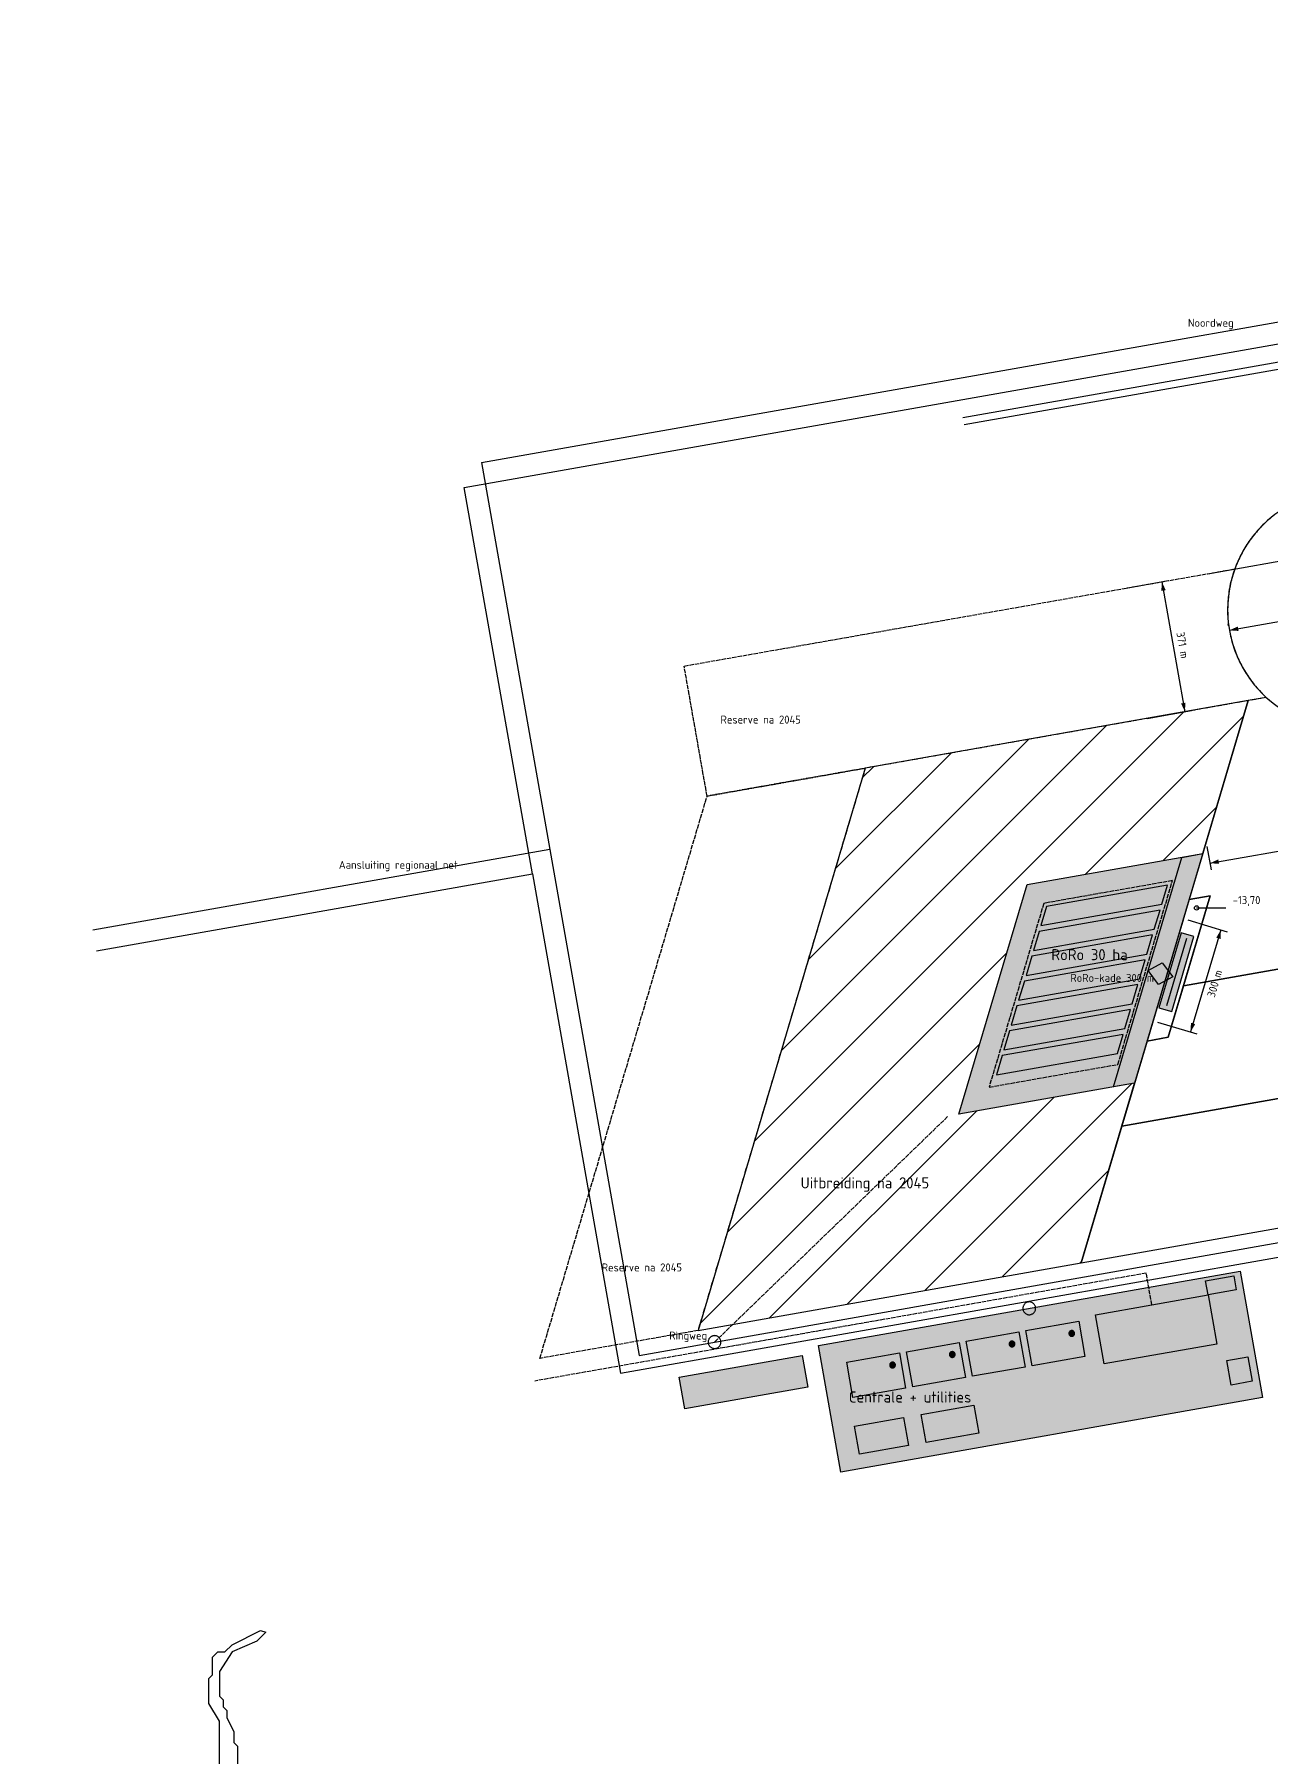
# Model space of a CAD drawing. Header units: metres. Extents: x 284000 to 318000, y 7632000 to 7666000.
# Drawn here: x 291949 to 295428, y 7646533 to 7651377 of the extents above; entities that cross this region are included whole.
import ezdxf
from ezdxf.enums import TextEntityAlignment as Align

# ---------------------------------------------------------------- set-up
doc = ezdxf.new("R2010")
doc.units = ezdxf.units.M
doc.header["$LTSCALE"] = 10
doc.linetypes.add('DASHED', pattern=[1.524, 1.27, -0.254])
for name, color, linetype in [('HV-BAGGER', 5, 'Continuous'), ('HV-CENTRALE', 200, 'Continuous'), ('HV-D-GEBOUW', 8, 'Continuous'), ('HV-D-INSTALLATIE', 211, 'Continuous'), ('HV-D-PARKEER', 112, 'Continuous'), ('HV-D-VERKEER', 9, 'Continuous'), ('HV-DRAAIKOM', 2, 'Continuous'), ('HV-KADE', 7, 'Continuous'), ('HV-KUSTLIJN', 4, 'Continuous'), ('HV-LEIDING', 1, 'Continuous'), ('HV-ONDERGROND', 8, 'Continuous'), ('HV-RESERVE', 9, 'Continuous'), ('HV-RORO', 110, 'Continuous'), ('HV-SCHIP', 3, 'Continuous'), ('HV-SPOOR', 8, 'Continuous'), ('HV-TEKST-02', 7, 'Continuous'), ('HV-TOETS-LIGPLAATS-RORO', 4, 'Continuous'), ('HV-TOETS-WAND-HB-TALUD', 30, 'Continuous'), ('HV-TOETS-WAND-INS-KADE', 30, 'Continuous'), ('HV-WEG', 7, 'Continuous')]:
    doc.layers.add(name, color=color, linetype=linetype)
doc.styles.add('NLCS-ISO', font='NLCS-ISO.ttf')
picture_1 = doc.add_image_def('image1.jpg', size_in_pixel=(3400, 3400))

msp = doc.modelspace()

# ---------------------------------------------------------------- hatches: boundary and pattern name
at = {"layer": 'HV-CENTRALE', "true_color": 0xc77dff, "transparency": 33554534}
h = msp.add_hatch(color=200, dxfattribs=at)
h.dxf.hatch_style = 1
h.paths.add_polyline_path([(295339.9, 7647900.3), (295402.6, 7647544.5), (294216.7, 7647335.4), (294154, 7647691.2)])
at = {"layer": 'HV-D-GEBOUW', "true_color": 0x495057, "transparency": 33554534}
h = msp.add_hatch(color=8, dxfattribs=at)
h.dxf.hatch_style = 1
h.paths.add_polyline_path([(295321.9, 7647886.9), (295328.9, 7647847.4), (295249.8, 7647833.4), (295242.8, 7647873)])
h = msp.add_hatch(color=8, dxfattribs=at)
h.dxf.hatch_style = 1
h.paths.add_polyline_path([(294591.1, 7647523.7), (294605.1, 7647444.6), (294456.8, 7647418.5), (294442.9, 7647497.5)])
h = msp.add_hatch(color=8, dxfattribs=at)
h.dxf.hatch_style = 1
h.paths.add_polyline_path([(294393.5, 7647488.8), (294407.4, 7647409.8), (294269.1, 7647385.4), (294255.1, 7647464.4)])
at = {"layer": 'HV-D-INSTALLATIE', "true_color": 0x7b2cbf, "transparency": 33554534}
h = msp.add_hatch(color=211, dxfattribs=at)
h.dxf.hatch_style = 1
h.paths.add_polyline_path([(295249.8, 7647833.4), (295274.2, 7647695.1), (294957.9, 7647639.3), (294933.6, 7647777.7)])
h = msp.add_hatch(color=211, dxfattribs=at)
h.dxf.hatch_style = 1
h.paths.add_polyline_path([(294885.9, 7647759.1), (294903.3, 7647660.2), (294755.1, 7647634.1), (294737.6, 7647732.9)])
h = msp.add_hatch(color=211, dxfattribs=at)
h.dxf.hatch_style = 1
h.paths.add_polyline_path([(294549.9, 7647699.8), (294567.3, 7647601), (294419.1, 7647574.9), (294401.6, 7647673.7)])
h = msp.add_hatch(color=211, dxfattribs=at)
h.dxf.hatch_style = 1
h.paths.add_polyline_path([(294717.9, 7647729.4), (294735.3, 7647630.6), (294587.1, 7647604.5), (294569.6, 7647703.3)])
h = msp.add_hatch(color=211, dxfattribs=at)
h.dxf.hatch_style = 1
h.paths.add_polyline_path([(294706.3, 7647696.8), (294706.1, 7647697.6), (294705.9, 7647698.3), (294705.6, 7647699.1), (294705.2, 7647699.8), (294704.7, 7647700.4), (294704.2, 7647701), (294703.6, 7647701.5), (294703, 7647702), (294702.3, 7647702.4), (294701.6, 7647702.8), (294700.9, 7647703.1), (294700.1, 7647703.3), (294699.4, 7647703.4), (294698.6, 7647703.5), (294697.8, 7647703.4), (294697, 7647703.3), (294696.2, 7647703.2), (294695.5, 7647702.9), (294694.8, 7647702.6), (294694.1, 7647702.2), (294693.4, 7647701.8), (294692.8, 7647701.2), (294692.3, 7647700.7), (294691.8, 7647700), (294691.4, 7647699.4), (294691.1, 7647698.7), (294690.8, 7647697.9), (294690.6, 7647697.2), (294690.4, 7647696.4), (294690.4, 7647695.6), (294690.4, 7647694.8), (294690.5, 7647694), (294690.7, 7647693.3), (294690.9, 7647692.5), (294691.2, 7647691.8), (294691.6, 7647691.1), (294692.1, 7647690.5), (294692.6, 7647689.9), (294693.2, 7647689.3), (294693.8, 7647688.9), (294694.5, 7647688.4), (294695.2, 7647688.1), (294695.9, 7647687.8), (294696.7, 7647687.6), (294697.4, 7647687.5), (294698.2, 7647687.4), (294699, 7647687.4), (294699.8, 7647687.5), (294700.6, 7647687.7), (294701.3, 7647688), (294702, 7647688.3), (294702.7, 7647688.7), (294703.4, 7647689.1), (294704, 7647689.6), (294704.5, 7647690.2), (294705, 7647690.8), (294705.4, 7647691.5), (294705.7, 7647692.2), (294706, 7647692.9), (294706.2, 7647693.7), (294706.4, 7647694.5), (294706.4, 7647695.3), (294706.4, 7647696)])
h = msp.add_hatch(color=211, dxfattribs=at)
h.dxf.hatch_style = 1
h.paths.add_polyline_path([(294874.3, 7647726.5), (294874.1, 7647727.2), (294873.9, 7647728), (294873.6, 7647728.7), (294873.2, 7647729.4), (294872.7, 7647730), (294872.2, 7647730.6), (294871.6, 7647731.2), (294871, 7647731.6), (294870.3, 7647732.1), (294869.6, 7647732.4), (294868.9, 7647732.7), (294868.1, 7647732.9), (294867.4, 7647733), (294866.6, 7647733.1), (294865.8, 7647733.1), (294865, 7647733), (294864.2, 7647732.8), (294863.5, 7647732.5), (294862.8, 7647732.2), (294862.1, 7647731.8), (294861.4, 7647731.4), (294860.9, 7647730.9), (294860.3, 7647730.3), (294859.8, 7647729.7), (294859.4, 7647729), (294859.1, 7647728.3), (294858.8, 7647727.6), (294858.6, 7647726.8), (294858.4, 7647726), (294858.4, 7647725.2), (294858.4, 7647724.4), (294858.5, 7647723.7), (294858.7, 7647722.9), (294858.9, 7647722.2), (294859.2, 7647721.4), (294859.6, 7647720.7), (294860.1, 7647720.1), (294860.6, 7647719.5), (294861.2, 7647719), (294861.8, 7647718.5), (294862.5, 7647718.1), (294863.2, 7647717.7), (294863.9, 7647717.4), (294864.7, 7647717.2), (294865.4, 7647717.1), (294866.2, 7647717), (294867, 7647717.1), (294867.8, 7647717.2), (294868.6, 7647717.3), (294869.3, 7647717.6), (294870, 7647717.9), (294870.7, 7647718.3), (294871.4, 7647718.7), (294872, 7647719.3), (294872.5, 7647719.8), (294873, 7647720.5), (294873.4, 7647721.1), (294873.8, 7647721.8), (294874, 7647722.6), (294874.2, 7647723.3), (294874.4, 7647724.1), (294874.4, 7647724.9), (294874.4, 7647725.7)])
h = msp.add_hatch(color=211, dxfattribs=at)
h.dxf.hatch_style = 1
h.paths.add_polyline_path([(294381.9, 7647670.2), (294399.3, 7647571.4), (294251.1, 7647545.2), (294233.6, 7647644.1)])
h = msp.add_hatch(color=211, dxfattribs=at)
h.dxf.hatch_style = 1
h.paths.add_polyline_path([(294538.3, 7647667.2), (294538.1, 7647668), (294537.9, 7647668.7), (294537.6, 7647669.4), (294537.2, 7647670.1), (294536.7, 7647670.8), (294536.2, 7647671.4), (294535.6, 7647671.9), (294535, 7647672.4), (294534.3, 7647672.8), (294533.6, 7647673.2), (294532.9, 7647673.4), (294532.1, 7647673.7), (294531.4, 7647673.8), (294530.6, 7647673.8), (294529.8, 7647673.8), (294529, 7647673.7), (294528.2, 7647673.5), (294527.5, 7647673.3), (294526.8, 7647673), (294526.1, 7647672.6), (294525.4, 7647672.1), (294524.8, 7647671.6), (294524.3, 7647671), (294523.8, 7647670.4), (294523.4, 7647669.8), (294523, 7647669), (294522.8, 7647668.3), (294522.6, 7647667.6), (294522.4, 7647666.8), (294522.4, 7647666), (294522.4, 7647665.2), (294522.5, 7647664.4), (294522.7, 7647663.7), (294522.9, 7647662.9), (294523.2, 7647662.2), (294523.6, 7647661.5), (294524.1, 7647660.9), (294524.6, 7647660.3), (294525.2, 7647659.7), (294525.8, 7647659.2), (294526.5, 7647658.8), (294527.2, 7647658.5), (294527.9, 7647658.2), (294528.7, 7647658), (294529.4, 7647657.8), (294530.2, 7647657.8), (294531, 7647657.8), (294531.8, 7647657.9), (294532.6, 7647658.1), (294533.3, 7647658.3), (294534, 7647658.7), (294534.7, 7647659), (294535.4, 7647659.5), (294535.9, 7647660), (294536.5, 7647660.6), (294537, 7647661.2), (294537.4, 7647661.9), (294537.7, 7647662.6), (294538, 7647663.3), (294538.2, 7647664.1), (294538.4, 7647664.9), (294538.4, 7647665.6), (294538.4, 7647666.4)])
h = msp.add_hatch(color=211, dxfattribs=at)
h.dxf.hatch_style = 1
h.paths.add_polyline_path([(295362, 7647659.6), (295374.2, 7647590.4), (295314.9, 7647580), (295302.7, 7647649.1)])
h = msp.add_hatch(color=211, dxfattribs=at)
h.dxf.hatch_style = 1
h.paths.add_polyline_path([(294370.3, 7647637.6), (294370.1, 7647638.4), (294369.9, 7647639.1), (294369.6, 7647639.8), (294369.2, 7647640.5), (294368.7, 7647641.1), (294368.2, 7647641.7), (294367.6, 7647642.3), (294367, 7647642.8), (294366.3, 7647643.2), (294365.6, 7647643.5), (294364.9, 7647643.8), (294364.1, 7647644), (294363.4, 7647644.2), (294362.6, 7647644.2), (294361.8, 7647644.2), (294361, 7647644.1), (294360.2, 7647643.9), (294359.5, 7647643.7), (294358.8, 7647643.4), (294358.1, 7647643), (294357.4, 7647642.5), (294356.8, 7647642), (294356.3, 7647641.4), (294355.8, 7647640.8), (294355.4, 7647640.1), (294355, 7647639.4), (294354.8, 7647638.7), (294354.6, 7647637.9), (294354.4, 7647637.2), (294354.4, 7647636.4), (294354.4, 7647635.6), (294354.5, 7647634.8), (294354.7, 7647634), (294354.9, 7647633.3), (294355.2, 7647632.6), (294355.6, 7647631.9), (294356.1, 7647631.2), (294356.6, 7647630.6), (294357.2, 7647630.1), (294357.8, 7647629.6), (294358.5, 7647629.2), (294359.2, 7647628.8), (294359.9, 7647628.6), (294360.7, 7647628.4), (294361.4, 7647628.2), (294362.2, 7647628.2), (294363, 7647628.2), (294363.8, 7647628.3), (294364.6, 7647628.5), (294365.3, 7647628.7), (294366, 7647629), (294366.7, 7647629.4), (294367.4, 7647629.9), (294367.9, 7647630.4), (294368.5, 7647631), (294369, 7647631.6), (294369.4, 7647632.3), (294369.7, 7647633), (294370, 7647633.7), (294370.2, 7647634.5), (294370.4, 7647635.2), (294370.4, 7647636), (294370.4, 7647636.8)])
at = {"layer": 'HV-D-PARKEER', "true_color": 0x2d6a4f, "transparency": 33554534}
h = msp.add_hatch(color=112, dxfattribs=at)
h.dxf.hatch_style = 1
h.paths.add_polyline_path([(295119.4, 7648931.5), (295135.4, 7648985.3), (294795.5, 7648925.4), (294779.5, 7648871.6)])
h = msp.add_hatch(color=112, dxfattribs=at)
h.dxf.hatch_style = 1
h.paths.add_polyline_path([(295098.6, 7648861.6), (295114.6, 7648915.4), (294774.7, 7648855.5), (294758.7, 7648801.7)])
h = msp.add_hatch(color=112, dxfattribs=at)
h.dxf.hatch_style = 1
h.paths.add_polyline_path([(295077.8, 7648791.7), (295093.8, 7648845.5), (294753.9, 7648785.6), (294737.9, 7648731.8)])
h = msp.add_hatch(color=112, dxfattribs=at)
h.dxf.hatch_style = 1
h.paths.add_polyline_path([(295057, 7648721.8), (295073, 7648775.6), (294733.1, 7648715.7), (294717.1, 7648661.9)])
h = msp.add_hatch(color=112, dxfattribs=at)
h.dxf.hatch_style = 1
h.paths.add_polyline_path([(295036.3, 7648651.9), (295052.3, 7648705.7), (294712.3, 7648645.8), (294696.4, 7648592)])
h = msp.add_hatch(color=112, dxfattribs=at)
h.dxf.hatch_style = 1
h.paths.add_polyline_path([(295015.5, 7648582), (295031.5, 7648635.8), (294691.6, 7648575.9), (294675.6, 7648522.1)])
h = msp.add_hatch(color=112, dxfattribs=at)
h.dxf.hatch_style = 1
h.paths.add_polyline_path([(294994.7, 7648512.1), (295010.7, 7648565.9), (294670.8, 7648506), (294654.8, 7648452.2)])
h = msp.add_hatch(color=112, dxfattribs=at)
h.dxf.hatch_style = 1
h.paths.add_polyline_path([(294108.1, 7647662.7), (294123.8, 7647573.7), (293777.9, 7647512.7), (293762.2, 7647601.7)])
at = {"layer": 'HV-D-VERKEER', "true_color": 0xe9ecef, "transparency": 33554534}
h = msp.add_hatch(color=9, dxfattribs=at)
h.dxf.hatch_style = 1
h.paths.add_polyline_path([(295175.6, 7649063.5), (295234.9, 7649073.9), (295042.9, 7648428.7), (294983.6, 7648418.3)])
at = {"layer": 'HV-RESERVE'}
h = msp.add_hatch(dxfattribs=at)
h.set_pattern_fill('ANSI31', color=9, scale=40)
h.paths.add_polyline_path([(295362.8, 7649504.1), (294285.6, 7649314.2), (293815.4, 7647733.3), (294892.6, 7647923.3), (295042.9, 7648428.7), (294548.8, 7648341.6), (294740.7, 7648986.8), (295234.9, 7649073.9)])
at = {"layer": 'HV-RORO', "true_color": 0x06d6a0, "transparency": 33554534}
h = msp.add_hatch(color=110, dxfattribs=at)
h.dxf.hatch_style = 1
h.paths.add_polyline_path([(294740.7, 7648986.8), (295234.9, 7649073.9), (295042.9, 7648428.7), (294548.8, 7648341.6)])
h = msp.add_hatch(color=110, dxfattribs=at)
h.dxf.hatch_style = 1
h.paths.add_polyline_path([(295121.1, 7648767), (295150.5, 7648727.4), (295110.4, 7648706.1), (295081, 7648745.7)])
at = {"layer": 'HV-SCHIP', "true_color": 0x80ffdb, "transparency": 33554534}
h = msp.add_hatch(color=3, dxfattribs=at)
h.dxf.hatch_style = 1
h.paths.add_polyline_path([(295173.9, 7648851.5), (295111.2, 7648640.8), (295147.4, 7648630), (295210, 7648840.8)])

# ---------------------------------------------------------------- linework, layer by layer
at = {"layer": 'HV-BAGGER'}
msp.add_lwpolyline([(295896.4, 7649975.3, 3.297039), (295936.9, 7649605.3), (297092.2, 7649809), (297027.8, 7650174.7), (295896.4, 7649975.3)], format="xyb", dxfattribs=at)
at = {"layer": 'HV-BAGGER', "linetype": 'DASHED'}
msp.add_lwpolyline([(295413.4, 7649513), (295362.8, 7649504.1), (293840.9, 7649235.7), (293776.4, 7649601.4), (295324.9, 7649874.4), (295324.9, 7649874.4)], dxfattribs=at)
at = {"layer": 'HV-BAGGER'}
msp.add_lwpolyline([(295413.4, 7649513), (295362.8, 7649504.1), (295196.5, 7648944.9), (295255.8, 7648955.4), (295180.6, 7648702.6), (295753.8, 7648803.7), (295995.3, 7649615.6), (295936.9, 7649605.3)], dxfattribs=at)
at = {"layer": 'HV-BAGGER', "linetype": 'DASHED'}
msp.add_lwpolyline([(293840.9, 7649235.7), (294285.6, 7649314.2), (293815.4, 7647733.3), (293370.7, 7647654.9), (293840.9, 7649235.7)], close=True, dxfattribs=at)
at = {"layer": 'HV-BAGGER'}
for points in [[(295078.1, 7648547), (295137.4, 7648557.5), (295255.8, 7648955.4), (295196.5, 7648944.9), (295078.1, 7648547)], [(295180.6, 7648702.6), (295137.4, 7648557.5), (295078.1, 7648547), (295006.9, 7648307.7), (295639.4, 7648419.3), (295753.8, 7648803.7), (295180.6, 7648702.6)], [(295006.9, 7648307.7), (294892.6, 7647923.3), (295525.1, 7648034.8), (295639.4, 7648419.3), (295006.9, 7648307.7)]]:
    msp.add_lwpolyline(points, close=True, dxfattribs=at)
at = {"layer": 'HV-CENTRALE'}
msp.add_lwpolyline([(295339.9, 7647900.3), (295402.6, 7647544.5), (294216.7, 7647335.4), (294154, 7647691.2), (295339.9, 7647900.3)], close=True, dxfattribs=at)
at = {"layer": 'HV-D-GEBOUW'}
for points in [[(295321.9, 7647886.9), (295328.9, 7647847.4), (295249.8, 7647833.4), (295242.8, 7647873), (295321.9, 7647886.9)], [(294591.1, 7647523.7), (294605.1, 7647444.6), (294456.8, 7647418.5), (294442.9, 7647497.5), (294591.1, 7647523.7)], [(294393.5, 7647488.8), (294407.4, 7647409.8), (294269.1, 7647385.4), (294255.1, 7647464.4), (294393.5, 7647488.8)]]:
    msp.add_lwpolyline(points, close=True, dxfattribs=at)
at = {"layer": 'HV-D-INSTALLATIE'}
for points in [[(295249.8, 7647833.4), (295274.2, 7647695.1), (294957.9, 7647639.3), (294933.6, 7647777.7), (295249.8, 7647833.4)], [(294885.9, 7647759.1), (294903.3, 7647660.2), (294755.1, 7647634.1), (294737.6, 7647732.9), (294885.9, 7647759.1)], [(294549.9, 7647699.8), (294567.3, 7647601), (294419.1, 7647574.9), (294401.6, 7647673.7), (294549.9, 7647699.8)], [(294717.9, 7647729.4), (294735.3, 7647630.6), (294587.1, 7647604.5), (294569.6, 7647703.3), (294717.9, 7647729.4)], [(294706.3, 7647696.8), (294706.1, 7647697.6), (294705.9, 7647698.3), (294705.6, 7647699.1), (294705.2, 7647699.8), (294704.7, 7647700.4), (294704.2, 7647701), (294703.6, 7647701.5), (294703, 7647702), (294702.3, 7647702.4), (294701.6, 7647702.8), (294700.9, 7647703.1), (294700.1, 7647703.3), (294699.4, 7647703.4), (294698.6, 7647703.5), (294697.8, 7647703.4), (294697, 7647703.3), (294696.2, 7647703.2), (294695.5, 7647702.9), (294694.8, 7647702.6), (294694.1, 7647702.2), (294693.4, 7647701.8), (294692.8, 7647701.2), (294692.3, 7647700.7), (294691.8, 7647700), (294691.4, 7647699.4), (294691.1, 7647698.7), (294690.8, 7647697.9), (294690.6, 7647697.2), (294690.4, 7647696.4), (294690.4, 7647695.6), (294690.4, 7647694.8), (294690.5, 7647694), (294690.7, 7647693.3), (294690.9, 7647692.5), (294691.2, 7647691.8), (294691.6, 7647691.1), (294692.1, 7647690.5), (294692.6, 7647689.9), (294693.2, 7647689.3), (294693.8, 7647688.9), (294694.5, 7647688.4), (294695.2, 7647688.1), (294695.9, 7647687.8), (294696.7, 7647687.6), (294697.4, 7647687.5), (294698.2, 7647687.4), (294699, 7647687.4), (294699.8, 7647687.5), (294700.6, 7647687.7), (294701.3, 7647688), (294702, 7647688.3), (294702.7, 7647688.7), (294703.4, 7647689.1), (294704, 7647689.6), (294704.5, 7647690.2), (294705, 7647690.8), (294705.4, 7647691.5), (294705.7, 7647692.2), (294706, 7647692.9), (294706.2, 7647693.7), (294706.4, 7647694.5), (294706.4, 7647695.3), (294706.4, 7647696), (294706.3, 7647696.8)], [(294874.3, 7647726.5), (294874.1, 7647727.2), (294873.9, 7647728), (294873.6, 7647728.7), (294873.2, 7647729.4), (294872.7, 7647730), (294872.2, 7647730.6), (294871.6, 7647731.2), (294871, 7647731.6), (294870.3, 7647732.1), (294869.6, 7647732.4), (294868.9, 7647732.7), (294868.1, 7647732.9), (294867.4, 7647733), (294866.6, 7647733.1), (294865.8, 7647733.1), (294865, 7647733), (294864.2, 7647732.8), (294863.5, 7647732.5), (294862.8, 7647732.2), (294862.1, 7647731.8), (294861.4, 7647731.4), (294860.9, 7647730.9), (294860.3, 7647730.3), (294859.8, 7647729.7), (294859.4, 7647729), (294859.1, 7647728.3), (294858.8, 7647727.6), (294858.6, 7647726.8), (294858.4, 7647726), (294858.4, 7647725.2), (294858.4, 7647724.4), (294858.5, 7647723.7), (294858.7, 7647722.9), (294858.9, 7647722.2), (294859.2, 7647721.4), (294859.6, 7647720.7), (294860.1, 7647720.1), (294860.6, 7647719.5), (294861.2, 7647719), (294861.8, 7647718.5), (294862.5, 7647718.1), (294863.2, 7647717.7), (294863.9, 7647717.4), (294864.7, 7647717.2), (294865.4, 7647717.1), (294866.2, 7647717), (294867, 7647717.1), (294867.8, 7647717.2), (294868.6, 7647717.3), (294869.3, 7647717.6), (294870, 7647717.9), (294870.7, 7647718.3), (294871.4, 7647718.7), (294872, 7647719.3), (294872.5, 7647719.8), (294873, 7647720.5), (294873.4, 7647721.1), (294873.8, 7647721.8), (294874, 7647722.6), (294874.2, 7647723.3), (294874.4, 7647724.1), (294874.4, 7647724.9), (294874.4, 7647725.7), (294874.3, 7647726.5)], [(294381.9, 7647670.2), (294399.3, 7647571.4), (294251.1, 7647545.2), (294233.6, 7647644.1), (294381.9, 7647670.2)], [(294538.3, 7647667.2), (294538.1, 7647668), (294537.9, 7647668.7), (294537.6, 7647669.4), (294537.2, 7647670.1), (294536.7, 7647670.8), (294536.2, 7647671.4), (294535.6, 7647671.9), (294535, 7647672.4), (294534.3, 7647672.8), (294533.6, 7647673.2), (294532.9, 7647673.4), (294532.1, 7647673.7), (294531.4, 7647673.8), (294530.6, 7647673.8), (294529.8, 7647673.8), (294529, 7647673.7), (294528.2, 7647673.5), (294527.5, 7647673.3), (294526.8, 7647673), (294526.1, 7647672.6), (294525.4, 7647672.1), (294524.8, 7647671.6), (294524.3, 7647671), (294523.8, 7647670.4), (294523.4, 7647669.8), (294523, 7647669), (294522.8, 7647668.3), (294522.6, 7647667.6), (294522.4, 7647666.8), (294522.4, 7647666), (294522.4, 7647665.2), (294522.5, 7647664.4), (294522.7, 7647663.7), (294522.9, 7647662.9), (294523.2, 7647662.2), (294523.6, 7647661.5), (294524.1, 7647660.9), (294524.6, 7647660.3), (294525.2, 7647659.7), (294525.8, 7647659.2), (294526.5, 7647658.8), (294527.2, 7647658.5), (294527.9, 7647658.2), (294528.7, 7647658), (294529.4, 7647657.8), (294530.2, 7647657.8), (294531, 7647657.8), (294531.8, 7647657.9), (294532.6, 7647658.1), (294533.3, 7647658.3), (294534, 7647658.7), (294534.7, 7647659), (294535.4, 7647659.5), (294535.9, 7647660), (294536.5, 7647660.6), (294537, 7647661.2), (294537.4, 7647661.9), (294537.7, 7647662.6), (294538, 7647663.3), (294538.2, 7647664.1), (294538.4, 7647664.9), (294538.4, 7647665.6), (294538.4, 7647666.4), (294538.3, 7647667.2)], [(295362, 7647659.6), (295374.2, 7647590.4), (295314.9, 7647580), (295302.7, 7647649.1), (295362, 7647659.6)], [(294370.3, 7647637.6), (294370.1, 7647638.4), (294369.9, 7647639.1), (294369.6, 7647639.8), (294369.2, 7647640.5), (294368.7, 7647641.1), (294368.2, 7647641.7), (294367.6, 7647642.3), (294367, 7647642.8), (294366.3, 7647643.2), (294365.6, 7647643.5), (294364.9, 7647643.8), (294364.1, 7647644), (294363.4, 7647644.2), (294362.6, 7647644.2), (294361.8, 7647644.2), (294361, 7647644.1), (294360.2, 7647643.9), (294359.5, 7647643.7), (294358.8, 7647643.4), (294358.1, 7647643), (294357.4, 7647642.5), (294356.8, 7647642), (294356.3, 7647641.4), (294355.8, 7647640.8), (294355.4, 7647640.1), (294355, 7647639.4), (294354.8, 7647638.7), (294354.6, 7647637.9), (294354.4, 7647637.2), (294354.4, 7647636.4), (294354.4, 7647635.6), (294354.5, 7647634.8), (294354.7, 7647634), (294354.9, 7647633.3), (294355.2, 7647632.6), (294355.6, 7647631.9), (294356.1, 7647631.2), (294356.6, 7647630.6), (294357.2, 7647630.1), (294357.8, 7647629.6), (294358.5, 7647629.2), (294359.2, 7647628.8), (294359.9, 7647628.6), (294360.7, 7647628.4), (294361.4, 7647628.2), (294362.2, 7647628.2), (294363, 7647628.2), (294363.8, 7647628.3), (294364.6, 7647628.5), (294365.3, 7647628.7), (294366, 7647629), (294366.7, 7647629.4), (294367.4, 7647629.9), (294367.9, 7647630.4), (294368.5, 7647631), (294369, 7647631.6), (294369.4, 7647632.3), (294369.7, 7647633), (294370, 7647633.7), (294370.2, 7647634.5), (294370.4, 7647635.2), (294370.4, 7647636), (294370.4, 7647636.8), (294370.3, 7647637.6)]]:
    msp.add_lwpolyline(points, close=True, dxfattribs=at)
at = {"layer": 'HV-D-PARKEER'}
for points in [[(295119.4, 7648931.5), (295135.4, 7648985.3), (294795.5, 7648925.4), (294779.5, 7648871.6), (295119.4, 7648931.5)], [(295098.6, 7648861.6), (295114.6, 7648915.4), (294774.7, 7648855.5), (294758.7, 7648801.7), (295098.6, 7648861.6)], [(295077.8, 7648791.7), (295093.8, 7648845.5), (294753.9, 7648785.6), (294737.9, 7648731.8), (295077.8, 7648791.7)], [(295057, 7648721.8), (295073, 7648775.6), (294733.1, 7648715.7), (294717.1, 7648661.9), (295057, 7648721.8)], [(295036.3, 7648651.9), (295052.3, 7648705.7), (294712.3, 7648645.8), (294696.4, 7648592), (295036.3, 7648651.9)], [(295015.5, 7648582), (295031.5, 7648635.8), (294691.6, 7648575.9), (294675.6, 7648522.1), (295015.5, 7648582)], [(294994.7, 7648512.1), (295010.7, 7648565.9), (294670.8, 7648506), (294654.8, 7648452.2), (294994.7, 7648512.1)], [(294108.1, 7647662.7), (294123.8, 7647573.7), (293777.9, 7647512.7), (293762.2, 7647601.7), (294108.1, 7647662.7)]]:
    msp.add_lwpolyline(points, close=True, dxfattribs=at)
at = {"layer": 'HV-D-VERKEER'}
msp.add_lwpolyline([(295175.6, 7649063.5), (295234.9, 7649073.9), (295042.9, 7648428.7), (294983.6, 7648418.3), (295175.6, 7649063.5)], close=True, dxfattribs=at)
at = {"layer": 'HV-DRAAIKOM'}
msp.add_lwpolyline([(295428.6, 7650020.1), (295424.4, 7650016.6), (295420.2, 7650013), (295416.1, 7650009.4), (295412.1, 7650005.7), (295408.1, 7650001.9), (295404.2, 7649998.1), (295400.3, 7649994.2), (295396.5, 7649990.3), (295392.8, 7649986.3), (295389.1, 7649982.2), (295385.5, 7649978.1), (295381.9, 7649973.9), (295378.5, 7649969.6), (295375.1, 7649965.3), (295371.8, 7649961), (295368.5, 7649956.6), (295365.3, 7649952.1), (295362.2, 7649947.6), (295359.2, 7649943), (295356.2, 7649938.4), (295353.3, 7649933.7), (295350.5, 7649929), (295347.8, 7649924.3), (295345.2, 7649919.5), (295342.6, 7649914.6), (295340.1, 7649909.8), (295337.7, 7649904.8), (295335.4, 7649899.9), (295333.1, 7649894.9), (295330.9, 7649889.8), (295328.9, 7649884.8), (295326.9, 7649879.7), (295324.9, 7649874.5), (295323.1, 7649869.4), (295321.4, 7649864.2), (295319.7, 7649858.9), (295318.1, 7649853.7), (295316.6, 7649848.4), (295315.2, 7649843.1), (295313.9, 7649837.8), (295312.7, 7649832.5), (295311.5, 7649827.1), (295310.5, 7649821.7), (295309.5, 7649816.3), (295308.6, 7649810.9), (295307.9, 7649805.5), (295307.2, 7649800.1), (295306.5, 7649794.6), (295306, 7649789.2), (295305.6, 7649783.7), (295305.2, 7649778.2), (295305, 7649772.7), (295304.8, 7649767.3), (295304.7, 7649761.8), (295304.8, 7649756.3), (295304.9, 7649750.8), (295305.1, 7649745.3), (295305.3, 7649739.9), (295305.7, 7649734.4), (295306.2, 7649728.9), (295306.7, 7649723.5), (295307.4, 7649718), (295308.1, 7649712.6), (295308.9, 7649707.2), (295309.8, 7649701.8), (295310.8, 7649696.4), (295311.9, 7649691), (295313.1, 7649685.7), (295314.3, 7649680.3), (295315.7, 7649675), (295317.1, 7649669.7), (295318.6, 7649664.5), (295320.2, 7649659.2), (295321.9, 7649654), (295323.7, 7649648.8), (295325.6, 7649643.7), (295327.5, 7649638.5), (295329.5, 7649633.4), (295331.7, 7649628.4), (295333.9, 7649623.4), (295336.1, 7649618.4), (295338.5, 7649613.4), (295340.9, 7649608.5), (295343.4, 7649603.7), (295346, 7649598.8), (295348.7, 7649594), (295351.5, 7649589.3), (295354.3, 7649584.6), (295357.2, 7649580), (295360.2, 7649575.4), (295363.2, 7649570.8), (295366.4, 7649566.3), (295369.6, 7649561.9), (295372.9, 7649557.5), (295376.2, 7649553.1), (295379.6, 7649548.8), (295383.1, 7649544.6), (295386.7, 7649540.5), (295390.3, 7649536.3), (295394, 7649532.3), (295397.8, 7649528.3), (295401.6, 7649524.4), (295405.5, 7649520.5), (295409.4, 7649516.7), (295413.4, 7649513), (295417.5, 7649509.3), (295421.6, 7649505.7), (295425.8, 7649502.2), (295430.1, 7649498.7)], dxfattribs=at)
at = {"layer": 'HV-KADE'}
msp.add_lwpolyline([(295180.5, 7648891.1), (295095.1, 7648604)], dxfattribs=at)
at = {"layer": 'HV-KUSTLIJN'}
msp.add_lwpolyline([(292470, 7646505), (292470, 7646635), (292440, 7646685), (292440, 7646755), (292450, 7646765), (292450, 7646815), (292465, 7646830), (292485, 7646830), (292505, 7646850), (292585, 7646890), (292600, 7646885), (292575, 7646860), (292505, 7646830), (292470, 7646775), (292470, 7646705), (292480, 7646695), (292480, 7646675), (292490, 7646665), (292490, 7646645), (292510, 7646605), (292510, 7646575), (292520, 7646565), (292520, 7646505)], dxfattribs=at)
at = {"layer": 'HV-LEIDING', "linetype": 'DASHED'}
msp.add_lwpolyline([(295091.7, 7647805.5), (295076, 7647894.5), (293356.4, 7647591.3)], dxfattribs=at)
at = {"layer": 'HV-RESERVE'}
msp.add_lwpolyline([(295362.8, 7649504.1), (294285.6, 7649314.2), (293815.4, 7647733.3), (294892.6, 7647923.3), (295042.9, 7648428.7), (294548.8, 7648341.6), (294740.7, 7648986.8), (295234.9, 7649073.9), (295362.8, 7649504.1)], close=True, dxfattribs=at)
at = {"layer": 'HV-RORO'}
for points in [[(294740.7, 7648986.8), (295234.9, 7649073.9), (295042.9, 7648428.7), (294548.8, 7648341.6), (294740.7, 7648986.8)], [(295121.1, 7648767), (295150.5, 7648727.4), (295110.4, 7648706.1), (295081, 7648745.7), (295121.1, 7648767)]]:
    msp.add_lwpolyline(points, close=True, dxfattribs=at)
at = {"layer": 'HV-SCHIP'}
msp.add_lwpolyline([(295173.9, 7648851.5), (295111.2, 7648640.8), (295147.4, 7648630), (295210, 7648840.8), (295173.9, 7648851.5)], close=True, dxfattribs=at)
at = {"layer": 'HV-SPOOR'}
for points in [[(292124.2, 7648800.6), (293349.7, 7649016.7), (293158, 7650103.7), (296478.5, 7650689.2)], [(294560.1, 7650300), (295943.7, 7650544)], [(294563.6, 7650280.3), (295947.2, 7650524.2)], [(293349.7, 7649016.7), (293597.1, 7647613.3), (295830.5, 7648007.2), (295866, 7648094.9)]]:
    msp.add_lwpolyline(points, dxfattribs=at)
at = {"layer": 'HV-TEKST-02'}
for p, q in [((295014.2, 7649819.6), (295138.5, 7649841.6)), ((295120, 7649838.3), (295184.5, 7649472.7)), ((295309.8, 7649701.9), (295969.6, 7649818.2)), ((295307.6, 7649714.1), (295306.5, 7649720.3)), ((295078.6, 7649454), (295203, 7649475.9)), ((295254.9, 7649047.1), (295887.4, 7649158.6)), ((295246.6, 7649093.9), (295258.1, 7649028.7)), ((295217.5, 7648921.3), (295299.7, 7648921.3)), ((295192.5, 7648887.6), (295303.9, 7648854.4)), ((295285.9, 7648859.8), (295200.5, 7648572.6)), ((295107.1, 7648600.4), (295218.5, 7648567.3))]:
    msp.add_line(p, q, dxfattribs=at)
msp.add_circle((295217.5, 7648921.3), 6.25, dxfattribs=at)
for points in [[(295120, 7649838.3), (295130.5, 7649814.8), (295118.2, 7649812.6)], [(295309.7, 7649701.9), (295333.2, 7649712.4), (295335.4, 7649700)], [(295184.5, 7649472.7), (295186.3, 7649498.4), (295174, 7649496.2)], [(295254.9, 7649047.1), (295278.4, 7649057.6), (295280.6, 7649045.3)], [(295285.9, 7648859.8), (295284.8, 7648834), (295272.8, 7648837.6)], [(295200.5, 7648572.6), (295213.6, 7648594.8), (295201.6, 7648598.4)]]:
    msp.add_solid(points, dxfattribs=at)
at = {"layer": 'HV-TOETS-LIGPLAATS-RORO'}
msp.add_line((295188.8, 7648835.6), (295132.4, 7648645.9), dxfattribs=at)
at = {"layer": 'HV-TOETS-WAND-HB-TALUD'}
msp.add_line((295248.9, 7649861), (295990.1, 7649991.7), dxfattribs=at)
at = {"layer": 'HV-TOETS-WAND-INS-KADE'}
msp.add_line((295362.8, 7649504.1), (294892.6, 7647923.3), dxfattribs=at)
at = {"layer": 'HV-WEG'}
for points in [[(293206.8, 7650173.5), (297308.1, 7650896.6)], [(293206.8, 7650173.5), (293649.4, 7647663.3), (296436.3, 7648154.7)], [(292113.8, 7648859.9), (293398.5, 7649086.4)]]:
    msp.add_lwpolyline(points, dxfattribs=at)
at = {"layer": 'HV-WEG', "linetype": 'DASHED'}
for points in [[(294787.7, 7648934.2), (294634, 7648417.5), (294996, 7648481.4), (295149.7, 7648998), (294787.7, 7648934.2)], [(293861.9, 7647700.8), (294519.2, 7648336.4)]]:
    msp.add_lwpolyline(points, dxfattribs=at)
at = {"layer": 'HV-WEG'}
for points in [[(294764.7, 7647798.8), (294764.3, 7647800.6), (294763.7, 7647802.2), (294763, 7647803.8), (294762.1, 7647805.4), (294761.1, 7647806.8), (294760, 7647808.2), (294758.7, 7647809.4), (294757.3, 7647810.5), (294755.8, 7647811.4), (294754.2, 7647812.2), (294752.6, 7647812.8), (294750.9, 7647813.3), (294749.1, 7647813.6), (294747.3, 7647813.7), (294745.6, 7647813.7), (294743.8, 7647813.4), (294742.1, 7647813), (294740.4, 7647812.5), (294738.8, 7647811.8), (294737.3, 7647810.9), (294735.8, 7647809.9), (294734.5, 7647808.7), (294733.3, 7647807.4), (294732.2, 7647806), (294731.3, 7647804.5), (294730.5, 7647803), (294729.8, 7647801.3), (294729.4, 7647799.6), (294729.1, 7647797.9), (294729, 7647796.1), (294729, 7647794.3), (294729.2, 7647792.6), (294729.6, 7647790.9), (294730.2, 7647789.2), (294730.9, 7647787.6), (294731.8, 7647786), (294732.8, 7647784.6), (294734, 7647783.3), (294735.2, 7647782), (294736.6, 7647781), (294738.1, 7647780), (294739.7, 7647779.2), (294741.4, 7647778.6), (294743.1, 7647778.1), (294744.8, 7647777.8), (294746.6, 7647777.7), (294748.3, 7647777.8), (294750.1, 7647778), (294751.8, 7647778.4), (294753.5, 7647778.9), (294755.1, 7647779.7), (294756.6, 7647780.5), (294758.1, 7647781.5), (294759.4, 7647782.7), (294760.6, 7647784), (294761.7, 7647785.4), (294762.6, 7647786.9), (294763.4, 7647788.5), (294764.1, 7647790.1), (294764.5, 7647791.8), (294764.8, 7647793.6), (294764.9, 7647795.3), (294764.9, 7647797.1), (294764.7, 7647798.8)], [(293879.6, 7647703.9), (293879.2, 7647705.6), (293878.7, 7647707.3), (293877.9, 7647708.9), (293877.1, 7647710.5), (293876.1, 7647711.9), (293874.9, 7647713.2), (293873.6, 7647714.4), (293872.2, 7647715.5), (293870.7, 7647716.5), (293869.1, 7647717.3), (293867.5, 7647717.9), (293865.8, 7647718.4), (293864, 7647718.7), (293862.3, 7647718.8), (293860.5, 7647718.7), (293858.8, 7647718.5), (293857, 7647718.1), (293855.4, 7647717.6), (293853.8, 7647716.8), (293852.2, 7647716), (293850.8, 7647714.9), (293849.4, 7647713.8), (293848.2, 7647712.5), (293847.1, 7647711.1), (293846.2, 7647709.6), (293845.4, 7647708), (293844.8, 7647706.4), (293844.3, 7647704.7), (293844, 7647702.9), (293843.9, 7647701.2), (293843.9, 7647699.4), (293844.2, 7647697.7), (293844.6, 7647695.9), (293845.1, 7647694.3), (293845.8, 7647692.6), (293846.7, 7647691.1), (293847.7, 7647689.7), (293848.9, 7647688.3), (293850.2, 7647687.1), (293851.6, 7647686), (293853.1, 7647685.1), (293854.6, 7647684.3), (293856.3, 7647683.7), (293858, 7647683.2), (293859.7, 7647682.9), (293861.5, 7647682.8), (293863.3, 7647682.8), (293865, 7647683.1), (293866.7, 7647683.5), (293868.4, 7647684), (293870, 7647684.7), (293871.6, 7647685.6), (293873, 7647686.6), (293874.3, 7647687.8), (293875.6, 7647689.1), (293876.6, 7647690.5), (293877.6, 7647692), (293878.4, 7647693.5), (293879, 7647695.2), (293879.5, 7647696.9), (293879.8, 7647698.6), (293879.9, 7647700.4), (293879.8, 7647702.2), (293879.6, 7647703.9)]]:
    msp.add_lwpolyline(points, close=True, dxfattribs=at)

# ---------------------------------------------------------------- texts
at = {"layer": 'HV-TEKST-02', "style": 'NLCS-ISO'}
for s, height, p in [('Noordweg', 22.5, (295257.4, 7650566.3)), ('Reserve na 2045', 22.5, (293991.5, 7649450.8)), ('Aansluiting regionaal net', 22.5, (292972.5, 7649042.5)), ('-13,70', 22.5, (295358.2, 7648943.4)), ('RoRo 30 ha', 31.25, (294916.3, 7648789.9)), ('RoRo-kade 300 m', 22.5, (294980.1, 7648724.6)), ('Uitbreiding na 2045', 31.25, (294284.7, 7648148.4)), ('Reserve na 2045', 22.5, (293657.4, 7647910.6)), ('Ringweg', 22.5, (293787.8, 7647719)), ('Centrale + utilities', 31.25, (294411.8, 7647546.3))]:
    msp.add_text(s, height=height, dxfattribs=at).set_placement(p, align=Align.MIDDLE_CENTER)
for s, rotation, p in [('371 m', -80, (295178.1, 7649660)), ('300 m', 73.4349, (295268.4, 7648708.7))]:
    msp.add_text(s, height=22.5, rotation=rotation, dxfattribs=at).set_placement(p, align=Align.MIDDLE_CENTER)

# ---------------------------------------------------------------- pictures from other files: only their frames are drawn
at = {"layer": 'HV-ONDERGROND'}
image = msp.add_image(picture_1, insert=(284000, 7632000), size_in_units=(34000, 34000), dxfattribs=at)

doc.saveas('drawing.dxf')
